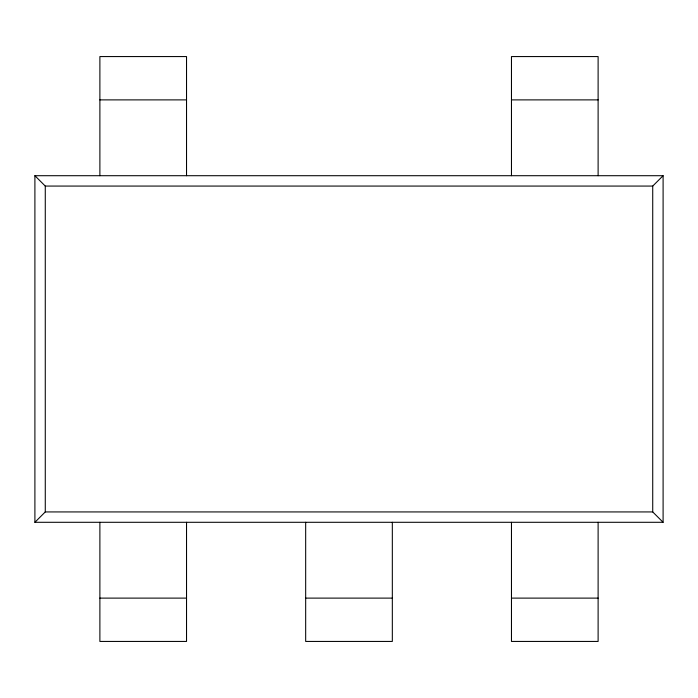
<?xml version="1.0" encoding="UTF-8"?>
<svg xmlns="http://www.w3.org/2000/svg" width="698" height="698" viewBox="0 0 698 698"><rect width="100%" height="100%" fill="white"/><g stroke="black" fill="none" stroke-linecap="round" stroke-linejoin="round"><path stroke-width="1.05" d="M34.9 522.296L45.274 511.931L652.726 511.931L663.1 522.296L663.1 175.704L34.9 175.704L34.9 522.296L663.1 522.296M34.9 175.704L45.274 186.069L652.726 186.069L663.1 175.704M99.884 99.884L186.532 99.884M511.468 99.884L598.116 99.884M99.884 598.116L186.532 598.116M305.672 598.116L392.328 598.116M511.468 598.116L598.116 598.116M652.726 186.069L652.726 511.931M598.116 175.704L598.116 56.564L511.468 56.564L511.468 175.704M598.116 522.296L598.116 641.436L511.468 641.436L511.468 522.296M392.328 522.296L392.328 641.436L305.672 641.436L305.672 522.296M186.532 175.704L186.532 56.564L99.884 56.564L99.884 175.704M186.532 522.296L186.532 641.436L99.884 641.436L99.884 522.296M45.274 186.069L45.274 511.931"/></g></svg>
